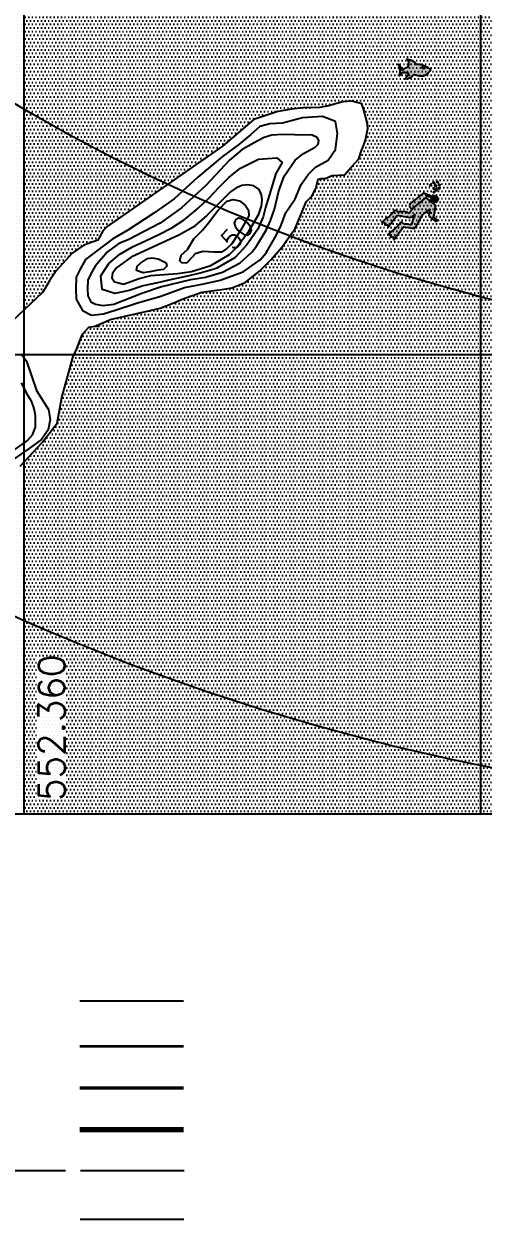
# Model space of a CAD drawing. Header units: millimetres. Extents: x 548366 to 1117317, y 7446967 to 14899125.
# Drawn here: x 552360 to 553365, y 7449523 to 7452139 of the extents above; entities that cross this region are included whole.
import ezdxf
from ezdxf.enums import TextEntityAlignment as Align

# ---------------------------------------------------------------- set-up
doc = ezdxf.new("R2010")
doc.units = ezdxf.units.MM
doc.header["$MEASUREMENT"] = 0
for name, pattern in [('ACAD_ISO11W100', [33, 12, -3, 12, -3, 0, -3]), ('LIMITE_1', [12.5, 10, -0.75, 1, -0.75]), ('LIMITE_2', [14.25, 10, -0.75, 1, -0.75, 1, -0.75]), ('LIMITE_3', [16, 10, -0.75, 1, -0.75, 1, -0.75, 1, -0.75])]:
    doc.linetypes.add(name, pattern=pattern)
for name, color, linetype in [('AID5_25K', 2, 'Continuous'), ('CARIMBO', 7, 'Continuous'), ('CURVA_INTERMEDIÁRIA', 32, 'Continuous'), ('CURVA_MESTRA', 36, 'Continuous'), ('ELETRO_PROP', 230, 'Continuous'), ('ESPORTES', 7, 'Continuous'), ('HACHURA_OCEANO', 131, 'Continuous'), ('MALHA_TM', 8, 'Continuous'), ('OCEANO', 5, 'Continuous'), ('RADIAIS', 222, 'Continuous'), ('TXT_COORD_MALHA', 7, 'Continuous'), ('TXT_CURVA_MESTRA', 7, 'Continuous')]:
    doc.layers.add(name, color=color, linetype=linetype)
doc.styles.add('ROMANS', font='romans.shx')
doc.styles.add('TXT_MALHA_10K', font='romans.shx', dxfattribs={"height": 23})
doc.linetypes.add('CERCA', pattern='A,10,-0.25,["x",Standard,S=2,R=0,X=-0.6,Y=-0.675],-0.4', length=10.65)
doc.linetypes.add('CERCA_V', pattern='A,10,-0.6,["o",Standard,S=2,R=0,X=-0.6,Y=-0.675],-0.75', length=11.35)
pattern_1 = [(0, (0, 0), (3.96875, 7.9375), [0, -7.9375])]
pattern_2 = [(0, (0, 0), (1.5875, 3.175), [0, -3.175])]

msp = doc.modelspace()

# ---------------------------------------------------------------- hatches: boundary and pattern name
at = {"layer": 'ESPORTES', "linetype": 'ACAD_ISO11W100', "ltscale": 2.5}
h = msp.add_hatch(color=256, dxfattribs=at)
h.paths.add_polyline_path([(553246.1, 7452041.9), (553244.1, 7452043.4), (553242.2, 7452044.6), (553240.5, 7452045.7), (553239, 7452046.5), (553237.6, 7452047.2), (553236.3, 7452047.8), (553235.1, 7452048.3), (553234, 7452048.7), (553233, 7452049.1), (553232, 7452049.4), (553231, 7452049.6), (553230, 7452049.8), (553229.1, 7452050), (553228.1, 7452050.1), (553227, 7452050.2), (553226, 7452050.3), (553224.9, 7452050.3), (553223.8, 7452050.3), (553222.7, 7452050.3), (553221.6, 7452050.3), (553220.5, 7452050.3), (553219.5, 7452050.3), (553217.9, 7452052.2), (553215.7, 7452054.4), (553213.2, 7452056.5), (553209.4, 7452058.5), (553206.2, 7452059.9), (553203.1, 7452061), (553199.2, 7452061.9), (553200.1, 7452060.5), (553201.2, 7452058.5), (553202.5, 7452055.6), (553202.7, 7452054.5), (553202.8, 7452052.9), (553202.9, 7452049.6), (553202.4, 7452047.2), (553201.6, 7452044.9), (553199, 7452043.7), (553196.9, 7452042.6), (553195.3, 7452041.8), (553193.9, 7452041), (553192.6, 7452040.2), (553191.2, 7452039.3), (553189.5, 7452038.2), (553187.5, 7452036.7), (553187.2, 7452037.7), (553187, 7452038.6), (553186.8, 7452039.5), (553186.6, 7452040.2), (553186.3, 7452040.9), (553186.1, 7452041.6), (553185.9, 7452042.1), (553185.7, 7452042.7), (553185.5, 7452043.2), (553185.3, 7452043.6), (553185.1, 7452044.1), (553184.9, 7452044.5), (553184.7, 7452044.8), (553184.6, 7452045.2), (553184.4, 7452045.5), (553184.2, 7452045.8), (553184, 7452046.1), (553183.8, 7452046.4), (553183.6, 7452046.7), (553183.3, 7452047), (553183.1, 7452047.3), (553182.8, 7452047.6), (553182.5, 7452047.9), (553182.1, 7452048.3), (553181.7, 7452048.7), (553181.3, 7452049), (553180.9, 7452049.4), (553180.5, 7452049.7), (553180.1, 7452050), (553179.8, 7452050.2), (553179.5, 7452050.3), (553179.4, 7452050.3), (553179.3, 7452050.2), (553179.4, 7452049.9), (553179.5, 7452049.6), (553179.7, 7452049.2), (553179.9, 7452048.7), (553180.1, 7452048.2), (553180.4, 7452047.7), (553180.6, 7452047.2), (553180.9, 7452046.7), (553181.1, 7452046.2), (553181.2, 7452045.8), (553181.4, 7452045.3), (553181.5, 7452044.9), (553181.7, 7452044.5), (553181.8, 7452044), (553181.9, 7452043.6), (553182, 7452043.1), (553182.1, 7452042.7), (553182.2, 7452042.2), (553182.3, 7452041.7), (553182.4, 7452041.2), (553182.5, 7452040.7), (553182.6, 7452040.2), (553182.6, 7452039.7), (553182.7, 7452039.2), (553182.7, 7452038.8), (553182.8, 7452038.3), (553182.8, 7452037.7), (553182.8, 7452037.2), (553182.9, 7452036.7), (553182.9, 7452036.1), (553182.9, 7452035.5), (553182.9, 7452034.9), (553182.9, 7452034.2), (553182.9, 7452033.6), (553182.8, 7452032.9), (553182.8, 7452032.3), (553182.8, 7452031.6), (553182.7, 7452031), (553182.7, 7452030.5), (553182.6, 7452030), (553182.6, 7452029.5), (553182.5, 7452029.1), (553182.4, 7452028.7), (553182.3, 7452028.4), (553182.2, 7452028), (553182.1, 7452027.7), (553182, 7452027.4), (553181.8, 7452027.1), (553181.7, 7452026.8), (553181.5, 7452026.6), (553181.4, 7452026.3), (553181.3, 7452026.1), (553181.3, 7452025.9), (553181.3, 7452025.8), (553181.4, 7452025.7), (553181.6, 7452025.7), (553181.8, 7452025.8), (553182.1, 7452025.8), (553182.4, 7452026), (553182.8, 7452026.1), (553183.2, 7452026.3), (553183.5, 7452026.5), (553183.9, 7452026.7), (553184.2, 7452026.9), (553184.5, 7452027.2), (553184.7, 7452027.4), (553184.9, 7452027.7), (553185.1, 7452028), (553185.3, 7452028.3), (553185.5, 7452028.7), (553185.7, 7452029), (553185.9, 7452029.4), (553186.1, 7452029.8), (553186.3, 7452030.3), (553186.5, 7452030.7), (553186.7, 7452031.1), (553186.9, 7452031.5), (553187.1, 7452031.9), (553187.3, 7452032.2), (553201.6, 7452032.2), (553201.2, 7452028.4), (553199.2, 7452024.5), (553197.4, 7452022.1), (553194, 7452018.5), (553200.8, 7452019.5), (553204.3, 7452020.4), (553207.1, 7452021.4), (553209.3, 7452023.5), (553211.5, 7452026.5), (553212.5, 7452027.3), (553213.7, 7452027.9), (553215.4, 7452027.7), (553217, 7452027.4), (553218.5, 7452027.1), (553219.9, 7452026.7), (553221.3, 7452026.4), (553222.6, 7452026), (553223.8, 7452025.7), (553225.1, 7452025.4), (553226.3, 7452025.2), (553227.5, 7452025), (553228.7, 7452024.9), (553229.9, 7452024.9), (553231.1, 7452024.9), (553232.2, 7452025), (553233.3, 7452025.1), (553234.4, 7452025.3), (553235.4, 7452025.5), (553236.4, 7452025.8), (553237.4, 7452026.1), (553238.3, 7452026.5), (553239.2, 7452026.9), (553240.1, 7452027.4), (553241, 7452027.9), (553241.9, 7452028.5), (553242.8, 7452029.1), (553243.7, 7452029.9), (553244.6, 7452030.7), (553245.7, 7452031.7), (553246.8, 7452032.9), (553248, 7452034.3), (553249.4, 7452036), (553251, 7452038), (553248.4, 7452040.1)])
h.paths.add_polyline_path([(553231.6, 7452043.2, -1), (553237.8, 7452043.2, -1)], flags=16)
at = {"layer": 'ESPORTES'}
h = msp.add_hatch(color=7, dxfattribs=at)
h.paths.add_polyline_path([(553251.9, 7451785.6, 1), (553248.9, 7451785.6, 1)])
h.paths.add_polyline_path([(553258.5, 7451791.1, 1), (553255.5, 7451791.1, 1)])
h.paths.add_polyline_path([(553267.1, 7451792.8, 1), (553264.1, 7451792.8, 1)])
h.paths.add_polyline_path([(553271.2, 7451786, 1), (553268.3, 7451786, 1)])
h.paths.add_polyline_path([(553270.5, 7451778.8, 1), (553267.6, 7451778.8, 1)])
h.paths.add_polyline_path([(553264.9, 7451774.6, 1), (553261.9, 7451774.6, 1)])
h.paths.add_polyline_path([(553259.5, 7451778.2, 1), (553256.5, 7451778.2, 1)])
h.paths.add_polyline_path([(553262.8, 7451784.9, 1), (553259.8, 7451784.9, 1)])
h.paths.add_polyline_path([(553259.3, 7451770.4, 1), (553256.3, 7451770.4, 1)])
h.paths.add_polyline_path([(553266.7, 7451755.2, 1), (553251.9, 7451755.2, 1)])
h.paths.add_polyline_path([(553240, 7451757.9), (553243.8, 7451762.3), (553251.1, 7451759.6), (553252.8, 7451758.8, -0.107564), (553254.9, 7451761.2), (553246.4, 7451764.7), (553236.2, 7451768.2), (553234.7, 7451768.5), (553204.8, 7451743.8, 0.741294), (553212.5, 7451735.4)])
h.paths.add_polyline_path([(553216.3, 7451721.3), (553211.5, 7451709.5), (553209.6, 7451702.8), (553208.9, 7451699), (553202.4, 7451700.6), (553199, 7451701.3), (553194.6, 7451701.4), (553191.5, 7451700.9), (553188, 7451703.7), (553185.3, 7451703.8), (553180.5, 7451698.5), (553173.6, 7451691.4), (553166.3, 7451686.1), (553157, 7451678.1), (553163.3, 7451676.6), (553162.9, 7451671.7), (553168.9, 7451672.3), (553170.2, 7451666.3), (553190.6, 7451693.6), (553192.2, 7451693.5), (553205.6, 7451691.4), (553214.7, 7451690), (553217.5, 7451693.5), (553231, 7451719.2), (553248.7, 7451733.2), (553247.3, 7451724.3), (553246.8, 7451718.7), (553248.5, 7451716.4), (553254.6, 7451711.6), (553263, 7451705.6), (553263.9, 7451709.8), (553256.3, 7451715.7), (553257.2, 7451719.9), (553258, 7451724.2), (553260.6, 7451736.8), (553261.5, 7451741.1), (553240, 7451757.9), (553212.5, 7451735.4), (553206.2, 7451728.3), (553202.7, 7451724.5), (553199.9, 7451725.7), (553194.9, 7451727.3), (553192.2, 7451728), (553191.6, 7451728), (553188, 7451727.4), (553179.4, 7451727.1), (553175.1, 7451730.5), (553172.3, 7451730.6), (553167.6, 7451725.4), (553160.7, 7451718.2), (553153.4, 7451712.9), (553144, 7451705), (553150.4, 7451703.4), (553150, 7451698.6), (553156, 7451699.1), (553157.2, 7451693.1), (553177.6, 7451720.4), (553200.9, 7451715.8), (553204.9, 7451715.3), (553210.1, 7451716.4)])
at = {"layer": 'ESPORTES', "ltscale": 2.5}
for points in [[(553248.9, 7451785.6, 1), (553251.9, 7451785.6, 1)], [(553258.5, 7451791.1, 1), (553255.5, 7451791.1, 1)], [(553256.5, 7451778.2, 1), (553259.5, 7451778.2, 1)], [(553259.8, 7451784.9, 1), (553262.8, 7451784.9, 1)], [(553267.1, 7451792.8, 1), (553264.1, 7451792.8, 1)], [(553267.6, 7451778.8, 1), (553270.5, 7451778.8, 1)], [(553271.2, 7451786, 1), (553268.3, 7451786, 1)], [(553212.5, 7451735.4), (553206.2, 7451728.3), (553202.7, 7451724.5), (553199.9, 7451725.7), (553194.9, 7451727.3), (553192.2, 7451728), (553191.6, 7451728), (553188, 7451727.4), (553179.4, 7451727.1), (553175.1, 7451730.5), (553172.3, 7451730.6), (553167.6, 7451725.4), (553160.7, 7451718.2), (553153.4, 7451712.9), (553144, 7451705), (553150.4, 7451703.4), (553150, 7451698.6), (553156, 7451699.1), (553157.2, 7451693.1), (553177.6, 7451720.4), (553200.9, 7451715.8), (553204.9, 7451715.3), (553210.1, 7451716.4), (553216.3, 7451721.3), (553211.5, 7451709.5), (553209.6, 7451702.8), (553208.9, 7451699), (553202.4, 7451700.6), (553199, 7451701.3), (553194.6, 7451701.4), (553191.5, 7451700.9), (553188, 7451703.7), (553185.3, 7451703.8), (553180.5, 7451698.5), (553173.6, 7451691.4), (553166.3, 7451686.1), (553157, 7451678.1), (553163.3, 7451676.6), (553162.9, 7451671.7), (553168.9, 7451672.3), (553170.2, 7451666.3), (553190.6, 7451693.6), (553192.2, 7451693.5), (553205.6, 7451691.4), (553214.7, 7451690), (553217.5, 7451693.5), (553231, 7451719.2), (553248.7, 7451733.2), (553247.3, 7451724.3), (553246.8, 7451718.7), (553248.5, 7451716.4), (553254.6, 7451711.6), (553263, 7451705.6), (553263.9, 7451709.8), (553256.3, 7451715.7), (553257.2, 7451719.9), (553258, 7451724.2), (553260.6, 7451736.8), (553261.5, 7451741.1), (553240, 7451757.9)], [(553240, 7451757.9), (553243.8, 7451762.3), (553251.1, 7451759.6), (553252.8, 7451758.8, -0.107564), (553254.9, 7451761.2), (553246.4, 7451764.7), (553236.2, 7451768.2), (553234.7, 7451768.5), (553204.8, 7451743.8, 0.741294), (553212.5, 7451735.4)], [(553266.7, 7451755.2, 1), (553251.9, 7451755.2, 1)], [(553256.3, 7451770.4, 1), (553259.3, 7451770.4, 1)], [(553261.9, 7451774.6, 1), (553264.9, 7451774.6, 1)]]:
    msp.add_hatch(color=7, dxfattribs=at).paths.add_polyline_path(points)
at = {"layer": 'HACHURA_OCEANO'}
h = msp.add_hatch(dxfattribs=at)
h.set_pattern_fill('DOTS', color=256, scale=5, style=0)
h.set_pattern_definition(pattern_1)
h.paths.add_polyline_path([(552360, 7452410), (551860, 7452410), (551860, 7451910), (552360, 7451910)])
h = msp.add_hatch(dxfattribs=at)
h.set_pattern_fill('DOTS,_I', color=256, scale=5, style=2)
h.set_pattern_definition(pattern_1)
h.paths.add_polyline_path([(552860, 7452410), (552360, 7452410), (552360, 7451910), (552840.5, 7451910), (552860, 7451926.6)])
h = msp.add_hatch(dxfattribs=at)
h.set_pattern_fill('DOTS', color=256, scale=5, style=0)
h.set_pattern_definition(pattern_1)
h.paths.add_polyline_path([(553360, 7452410), (552860, 7452410), (552860, 7451926.6), (552863.2, 7451929.3), (552915.9, 7451947.2), (552946.1, 7451951.9), (552971.5, 7451954.7), (553008.2, 7451955.7), (553027, 7451959.4), (553058.1, 7451967.9), (553077.8, 7451969.8), (553088.2, 7451966.9), (553099.5, 7451964.1), (553103.3, 7451952.8), (553111.7, 7451922.7), (553113.3, 7451910), (553360, 7451910)])
h = msp.add_hatch(dxfattribs=at)
h.set_pattern_fill('DOTS,_O', color=256, scale=5)
h.set_pattern_definition(pattern_1)
h.paths.add_polyline_path([(553860, 7452410), (553360, 7452410), (553360, 7451910), (553860, 7451910)])
h = msp.add_hatch(dxfattribs=at)
h.set_pattern_fill('DOTS,_I', color=256, scale=5, style=2)
h.set_pattern_definition(pattern_1)
h.paths.add_polyline_path([(552360, 7451910), (552049.6, 7451910), (552093.9, 7451410), (552248.5, 7451410), (552254.7, 7451413.7), (552360, 7451512.7)])
h = msp.add_hatch(dxfattribs=at)
h.set_pattern_fill('DOTS,_I', color=256, scale=5, style=2)
h.set_pattern_definition(pattern_1)
h.paths.add_polyline_path([(552794.5, 7451871), (552840.5, 7451910), (552360, 7451910), (552360, 7451512.7), (552400.7, 7451550.9), (552405.7, 7451558.6), (552415.8, 7451576.5), (552431, 7451598.1), (552465.7, 7451637.2), (552491.1, 7451654.2), (552522, 7451665), (552533.3, 7451686.7), (552542.2, 7451695.6)])
h = msp.add_hatch(dxfattribs=at)
h.set_pattern_fill('DOTS', color=256, scale=5, style=0)
h.set_pattern_definition(pattern_1)
h.paths.add_polyline_path([(553360, 7451910), (553113.3, 7451910), (553108.2, 7451885.1), (553104.5, 7451873.7), (553098.2, 7451859.7), (553093.2, 7451843.1), (553078, 7451826.5), (553061.6, 7451808.6), (553035, 7451807.1), (553019.8, 7451800.6), (553010.9, 7451800.5), (553004.6, 7451799.2), (552999.1, 7451778.3), (552990.8, 7451761.8), (552978, 7451748.9), (552969.7, 7451729.6), (552954.1, 7451691.1), (552925.6, 7451650.7), (552900.8, 7451622.2), (552876, 7451597.5), (552860, 7451584.7), (552860, 7451410), (553360, 7451410)])
h = msp.add_hatch(dxfattribs=at)
h.set_pattern_fill('DOTS,_O', color=256, scale=5)
h.set_pattern_definition(pattern_1)
h.paths.add_polyline_path([(553860, 7451910), (553360, 7451910), (553360, 7451410), (553860, 7451410)])
h = msp.add_hatch(dxfattribs=at)
h.set_pattern_fill('DOTS', color=256, scale=5, style=0)
h.set_pattern_definition(pattern_1)
h.paths.add_polyline_path([(552860, 7451584.7), (552844.8, 7451572.7), (552815.4, 7451560.7), (552793.4, 7451557.1), (552749.3, 7451551.9), (552706.2, 7451536.3), (552688.5, 7451528.5), (552658.1, 7451516.8), (552636.6, 7451511.5), (552549.2, 7451491.6), (552537.8, 7451486.4), (552515, 7451477.3), (552502.3, 7451474.6), (552488.4, 7451459.3), (552480.9, 7451441.4), (552475.8, 7451427.5), (552467.8, 7451410), (552860, 7451410)])
h = msp.add_hatch(dxfattribs=at)
h.set_pattern_fill('DOTS', color=256, scale=2, style=0)
h.set_pattern_definition(pattern_2)
h.paths.add_polyline_path([(552524.1, 7451481.3), (552523.3, 7451480.9), (552520, 7451479.6), (552516.8, 7451478.3), (552513.6, 7451476.8), (552513.4, 7451476.6), (552523.3, 7451476)])
h = msp.add_hatch(dxfattribs=at)
h.set_pattern_fill('DOTS', color=256, scale=2, style=0)
h.set_pattern_definition(pattern_2)
h.paths.add_polyline_path([(552524.1, 7451481.3), (552523.3, 7451480.9), (552520, 7451479.6), (552516.8, 7451478.3), (552513.6, 7451476.8), (552513.4, 7451476.6), (552523.3, 7451476)])
h = msp.add_hatch(dxfattribs=at)
h.set_pattern_fill('DOTS', color=256, scale=5, style=0)
h.set_pattern_definition(pattern_1)
h.paths.add_polyline_path([(552860, 7451410), (552467.8, 7451410), (552467, 7451408.3), (552460.8, 7451384.2), (552443.4, 7451321.2), (552433.2, 7451264.7), (552399.8, 7451222.6), (552360, 7451179.2), (552360, 7450910), (552860, 7450910)])
h = msp.add_hatch(dxfattribs=at)
h.set_pattern_fill('DOTS,_O', color=256, scale=5)
h.set_pattern_definition(pattern_1)
h.paths.add_polyline_path([(553360, 7451410), (552860, 7451410), (552860, 7450910), (553360, 7450910)])
h = msp.add_hatch(dxfattribs=at)
h.set_pattern_fill('DOTS', color=256, scale=5, style=0)
h.set_pattern_definition(pattern_1)
h.paths.add_polyline_path([(553860, 7451410), (553360, 7451410), (553360, 7450910), (553860, 7450910)])
h = msp.add_hatch(dxfattribs=at)
h.set_pattern_fill('DOTS', color=256, scale=5, style=0)
h.set_pattern_definition(pattern_1)
h.paths.add_polyline_path([(552360, 7451179.2), (552352, 7451170.4), (552295.4, 7451103.7), (552200.7, 7451032.9), (552188.1, 7451015.1), (552175.5, 7450987), (552156.6, 7450951.4), (552150.7, 7450910), (552360, 7450910)])
h = msp.add_hatch(dxfattribs=at)
h.set_pattern_fill('DOTS', color=256, scale=5, style=0)
h.set_pattern_definition(pattern_1)
h.paths.add_polyline_path([(552360, 7450910), (552150.7, 7450910), (552150.4, 7450908.2), (552148, 7450865.1), (552148.1, 7450838.4), (552052.2, 7450715.8), (552029.4, 7450696.5), (551860, 7450595.1), (551860, 7450410), (552360, 7450410)])
h = msp.add_hatch(dxfattribs=at)
h.set_pattern_fill('DOTS', color=256, scale=5, style=0)
h.set_pattern_definition(pattern_1)
h.paths.add_polyline_path([(552860, 7450910), (552360, 7450910), (552360, 7450410), (552860, 7450410)])
h = msp.add_hatch(dxfattribs=at)
h.set_pattern_fill('DOTS', color=256, scale=5, style=0)
h.set_pattern_definition(pattern_1)
h.paths.add_polyline_path([(553360, 7450910), (552860, 7450910), (552860, 7450410), (553360, 7450410)])
h = msp.add_hatch(dxfattribs=at)
h.set_pattern_fill('DOTS,_O', color=256, scale=5)
h.set_pattern_definition(pattern_1)
h.paths.add_polyline_path([(553860, 7450910), (553360, 7450910), (553360, 7450410), (553860, 7450410)])

# ---------------------------------------------------------------- linework, layer by layer
at = {"layer": 'AID5_25K'}
msp.add_lwpolyline([(549360, 7450410), (559365, 7450410), (559365, 7460415), (549360, 7460415), (549360, 7450410)], dxfattribs=at)
at = {"layer": 'CARIMBO', "color": 7, "linetype": 'LIMITE_3', "ltscale": 7, "const_width": 4.06}
msp.add_lwpolyline([(552482.1, 7450000.1), (552709.5, 7450000.1)], dxfattribs=at)
at = {"layer": 'CARIMBO', "color": 7, "linetype": 'LIMITE_2', "ltscale": 7, "const_width": 6.08}
msp.add_lwpolyline([(552482.1, 7449901.2), (552709.5, 7449901.2)], dxfattribs=at)
at = {"layer": 'CARIMBO', "color": 7, "linetype": 'LIMITE_1', "ltscale": 7, "const_width": 7.1}
msp.add_lwpolyline([(552482.1, 7449809.8), (552709.5, 7449809.8)], dxfattribs=at)
at = {"layer": 'CARIMBO', "linetype": 'CERCA', "ltscale": 5, "flags": 128}
msp.add_lwpolyline([(552223.6, 7449629.1), (552451, 7449629.1)], dxfattribs=at)
at = {"layer": 'CARIMBO', "color": 3, "linetype": 'CERCA_V', "ltscale": 4, "flags": 128}
msp.add_lwpolyline([(552483.6, 7449629.1), (552711.1, 7449629.1)], dxfattribs=at)
at = {"layer": 'CARIMBO', "color": 181, "linetype": 'Continuous', "ltscale": 5, "flags": 128}
msp.add_lwpolyline([(552483.1, 7449522.9), (552710.5, 7449522.9)], dxfattribs=at)
at = {"layer": 'CURVA_INTERMEDIÁRIA'}
for points, elevation in [([(552998.2, 7451824.9), (553026.4, 7451840.6), (553042, 7451864), (553046.7, 7451898.5), (553042, 7451925.1), (553013.9, 7451936), (552970, 7451932.9), (552926.3, 7451921.7), (552898.6, 7451920.2), (552876.5, 7451913.8), (552857.2, 7451896.9), (552830.6, 7451875), (552794.6, 7451848.4), (552740.7, 7451802.9), (552689.3, 7451756), (552644.7, 7451724.5), (552587.9, 7451687.2), (552555, 7451668.4), (552525.2, 7451646.5), (552494.8, 7451623.1), (552484.1, 7451603.4), (552474.6, 7451584.4), (552473.4, 7451557.8), (552474.8, 7451536.1), (552488.1, 7451511.5), (552508, 7451501.4), (552534.6, 7451504), (552559.7, 7451511.8), (552606.6, 7451527.5), (552659.9, 7451543.1), (552711.6, 7451561.9), (552753.9, 7451569.8), (552789.9, 7451577.6), (552840, 7451596.4), (552877.5, 7451622), (552890.2, 7451637.9), (552912.7, 7451675.3), (552923.5, 7451698.4), (552933.4, 7451725.8), (552954.3, 7451756), (552966.9, 7451787.3), (552982.5, 7451809.3)], 10), ([(552972.3, 7451855.1), (552997.4, 7451868.9), (553004.3, 7451875.8), (553005.7, 7451883.3), (553002.2, 7451890.1), (552991.5, 7451894.9), (552952.7, 7451895.9), (552926.8, 7451896.3), (552902.9, 7451895), (552886, 7451890.1), (552871, 7451882.2), (552837.7, 7451864), (552810.2, 7451840.2), (552758.7, 7451784.7), (552705.3, 7451736.1), (552658, 7451702.7), (552588, 7451666.2), (552567.7, 7451658.2), (552542.8, 7451639.7), (552515.9, 7451608.5), (552506.7, 7451591.7), (552499.8, 7451577.8), (552498.9, 7451558), (552499.8, 7451543.3), (552506.7, 7451530.6), (552516.5, 7451525.6), (552532.6, 7451522.4), (552556.8, 7451525), (552618.3, 7451549.1), (552659, 7451563.5), (552725.5, 7451579.2), (552757.5, 7451584.6), (552794.5, 7451595.4), (552833.4, 7451615.9), (552858.8, 7451639.4), (552869.3, 7451652.5), (552890.2, 7451687.3), (552899.9, 7451708.1), (552908.9, 7451733), (552918.3, 7451773.4), (552930.2, 7451805.5), (552953.7, 7451840.3)], 20), ([(552782.3, 7451603.8), (552776.6, 7451602.2), (552746, 7451593.1), (552714.9, 7451585.5), (552683.6, 7451579), (552652.4, 7451571.9), (552621.1, 7451565.1), (552590.8, 7451555.2), (552559.4, 7451548.9), (552531.1, 7451557.7), (552528.2, 7451587.5), (552545.7, 7451614), (552569.9, 7451634.8), (552597.6, 7451650.5), (552626.6, 7451663.9), (552655.3, 7451678.1), (552683.7, 7451692.7), (552710.7, 7451709.9), (552735.4, 7451730.2), (552741.3, 7451735.6), (552764.6, 7451757.5), (552786.7, 7451780.6), (552809.4, 7451803.2), (552834.4, 7451822.9), (552873.6, 7451842.9), (552914.1, 7451845.4), (552925.5, 7451835.3), (552911.6, 7451811.2), (552897.7, 7451765.6), (552888.8, 7451736.5), (552883.7, 7451716.2), (552872.3, 7451689.6), (552848.3, 7451655.4), (552822.9, 7451627.6)], 30), ([(552874.5, 7451722.4), (552880.3, 7451739.8), (552881.6, 7451753.3), (552880, 7451764.9), (552875.2, 7451776.2), (552863.3, 7451784), (552849.3, 7451786.5), (552837.2, 7451785.3), (552824, 7451779.5), (552812.1, 7451771.2), (552759.7, 7451718.6), (552730.7, 7451693.8), (552700.6, 7451677), (552595.2, 7451628.5), (552563.3, 7451605.6), (552554.3, 7451592.8), (552552.3, 7451582.6), (552558.4, 7451574.4), (552569.9, 7451571), (552577.8, 7451569.4), (552612.3, 7451581.7), (552637.7, 7451588.1), (552696.2, 7451592.1), (552727.1, 7451597.1), (552769.3, 7451609.6), (552810.2, 7451634), (552824.8, 7451648.5), (552852.4, 7451685.3)], 40)]:
    msp.add_lwpolyline(points, close=True, dxfattribs=dict(at, elevation=elevation))
for points, elevation in [([(552354.3, 7451416.7), (552366, 7451400.5), (552387.9, 7451336.3), (552413.8, 7451294.9), (552417.7, 7451272.5), (552412.8, 7451250), (552398.2, 7451229.3), (552371.9, 7451209.1), (552327, 7451178.7)], 10), ([(552332.3, 7451201.4), (552367.9, 7451227), (552378.6, 7451239.4), (552385.2, 7451256.3), (552385.2, 7451280.7), (552383.9, 7451290.4), (552381.2, 7451301.5), (552376.8, 7451313.1), (552369.2, 7451324.6), (552354.5, 7451352.8)], 20)]:
    msp.add_lwpolyline(points, dxfattribs=dict(at, elevation=elevation))
at = {"layer": 'CURVA_MESTRA', "elevation": 50}
for points in [[(552715.2, 7451614.7), (552705.5, 7451616), (552701.1, 7451620.4), (552704.2, 7451632.8), (552717.9, 7451644.7), (552732, 7451668.1), (552750.1, 7451686.2), (552761.1, 7451699.9), (552785.4, 7451731.2), (552804, 7451750.6), (552818.1, 7451754.2), (552832.3, 7451751.1), (552844.2, 7451742.2), (552851.7, 7451730.8), (552852.6, 7451718.4), (552834.5, 7451686.2), (552815.5, 7451657.5), (552804, 7451646.9), (552792.5, 7451638.9), (552775.7, 7451639.4), (552764.2, 7451639.8), (552751.9, 7451640.7), (552735.1, 7451635.4), (552720.1, 7451619.5), (552715.2, 7451614.7)], [(552621, 7451593.8), (552606.3, 7451599.2), (552607.8, 7451608.5), (552615.6, 7451614.7), (552630.3, 7451625.5), (552641.1, 7451627), (552654.2, 7451624.7), (552671.2, 7451615.4), (552672.8, 7451608.5), (552665.8, 7451601.5), (552654.2, 7451600), (552635.7, 7451596.1), (552621, 7451593.8)]]:
    msp.add_lwpolyline(points, dxfattribs=at)
at = {"layer": 'ELETRO_PROP', "linetype": 'ACAD_ISO11W100', "lineweight": -3, "ltscale": 6.25, "const_width": 12}
msp.add_lwpolyline([(552482.1, 7449718.8), (552709.5, 7449718.8)], dxfattribs=at)
at = {"layer": 'ESPORTES', "color": 7}
for points in [[(553187.5, 7452036.7), (553187.2, 7452037.7), (553187, 7452038.6), (553186.8, 7452039.5), (553186.6, 7452040.2), (553186.3, 7452040.9), (553186.1, 7452041.6), (553185.9, 7452042.1), (553185.7, 7452042.7), (553185.5, 7452043.2), (553185.3, 7452043.6), (553185.1, 7452044.1), (553184.9, 7452044.5), (553184.7, 7452044.8), (553184.6, 7452045.2), (553184.4, 7452045.5), (553184.2, 7452045.8), (553184, 7452046.1), (553183.8, 7452046.4), (553183.6, 7452046.7), (553183.3, 7452047), (553183.1, 7452047.3), (553182.8, 7452047.6), (553182.5, 7452047.9), (553182.1, 7452048.3), (553181.7, 7452048.7), (553181.3, 7452049), (553180.9, 7452049.4), (553180.5, 7452049.7), (553180.1, 7452050), (553179.8, 7452050.2), (553179.5, 7452050.3), (553179.4, 7452050.3), (553179.3, 7452050.2), (553179.4, 7452049.9), (553179.5, 7452049.6), (553179.7, 7452049.2), (553179.9, 7452048.7), (553180.1, 7452048.2), (553180.4, 7452047.7), (553180.6, 7452047.2), (553180.9, 7452046.7), (553181.1, 7452046.2), (553181.2, 7452045.8), (553181.4, 7452045.3), (553181.5, 7452044.9), (553181.7, 7452044.5), (553181.8, 7452044), (553181.9, 7452043.6), (553182, 7452043.1), (553182.1, 7452042.7), (553182.2, 7452042.2), (553182.3, 7452041.7), (553182.4, 7452041.2), (553182.5, 7452040.7), (553182.6, 7452040.2), (553182.6, 7452039.7), (553182.7, 7452039.2), (553182.7, 7452038.8), (553182.8, 7452038.3), (553182.8, 7452037.7), (553182.8, 7452037.2), (553182.9, 7452036.7), (553182.9, 7452036.1), (553182.9, 7452035.5), (553182.9, 7452034.9), (553182.9, 7452034.2), (553182.9, 7452033.6), (553182.8, 7452032.9), (553182.8, 7452032.3), (553182.8, 7452031.6), (553182.7, 7452031), (553182.7, 7452030.5), (553182.6, 7452030), (553182.6, 7452029.5), (553182.5, 7452029.1), (553182.4, 7452028.7), (553182.3, 7452028.4), (553182.2, 7452028), (553182.1, 7452027.7), (553182, 7452027.4), (553181.8, 7452027.1), (553181.7, 7452026.8), (553181.5, 7452026.6), (553181.4, 7452026.3), (553181.3, 7452026.1), (553181.3, 7452025.9), (553181.3, 7452025.8), (553181.4, 7452025.7), (553181.6, 7452025.7), (553181.8, 7452025.8), (553182.1, 7452025.8), (553182.4, 7452026), (553182.8, 7452026.1), (553183.2, 7452026.3), (553183.5, 7452026.5), (553183.9, 7452026.7), (553184.2, 7452026.9), (553184.5, 7452027.2), (553184.7, 7452027.4), (553184.9, 7452027.7), (553185.1, 7452028), (553185.3, 7452028.3), (553185.5, 7452028.7), (553185.7, 7452029), (553185.9, 7452029.4), (553186.1, 7452029.8), (553186.3, 7452030.3), (553186.5, 7452030.7), (553186.7, 7452031.1), (553186.9, 7452031.5), (553187.1, 7452031.9), (553187.3, 7452032.2)], [(553201.6, 7452044.9), (553199, 7452043.7), (553196.9, 7452042.6), (553195.3, 7452041.8), (553193.9, 7452041), (553192.6, 7452040.2), (553191.2, 7452039.3), (553189.5, 7452038.2), (553187.5, 7452036.7)], [(553201.6, 7452044.9), (553202.4, 7452047.2), (553202.9, 7452049.6), (553202.8, 7452052.9), (553202.7, 7452054.5), (553202.5, 7452055.6), (553201.2, 7452058.5), (553200.1, 7452060.5), (553199.2, 7452061.9), (553203.1, 7452061), (553206.2, 7452059.9), (553209.4, 7452058.5), (553213.2, 7452056.5), (553215.7, 7452054.4), (553217.9, 7452052.2), (553217.9, 7452052.2), (553219.5, 7452050.3)], [(553213.7, 7452027.9), (553215.4, 7452027.7), (553217, 7452027.4), (553218.5, 7452027.1), (553219.9, 7452026.7), (553221.3, 7452026.4), (553222.6, 7452026), (553223.8, 7452025.7), (553225.1, 7452025.4), (553226.3, 7452025.2), (553227.5, 7452025), (553228.7, 7452024.9), (553229.9, 7452024.9), (553231.1, 7452024.9), (553232.2, 7452025), (553233.3, 7452025.1), (553234.4, 7452025.3), (553235.4, 7452025.5), (553236.4, 7452025.8), (553237.4, 7452026.1), (553238.3, 7452026.5), (553239.2, 7452026.9), (553240.1, 7452027.4), (553241, 7452027.9), (553241.9, 7452028.5), (553242.8, 7452029.1), (553243.7, 7452029.9), (553244.6, 7452030.7), (553245.7, 7452031.7), (553246.8, 7452032.9), (553248, 7452034.3), (553249.4, 7452036), (553251, 7452038)], [(553219.5, 7452050.3), (553220.5, 7452050.3), (553221.6, 7452050.3), (553222.7, 7452050.3), (553223.8, 7452050.3), (553224.9, 7452050.3), (553226, 7452050.3), (553227, 7452050.2), (553228.1, 7452050.1), (553229.1, 7452050), (553230, 7452049.8), (553231, 7452049.6), (553232, 7452049.4), (553233, 7452049.1), (553234, 7452048.7), (553235.1, 7452048.3), (553236.3, 7452047.8), (553237.6, 7452047.2), (553239, 7452046.5), (553240.5, 7452045.7), (553242.2, 7452044.6), (553244.1, 7452043.4), (553246.1, 7452041.9), (553248.4, 7452040.1), (553251, 7452038)], [(553187.3, 7452032.2), (553201.6, 7452032.2)], [(553201.6, 7452032.2), (553201.2, 7452028.4), (553199.2, 7452024.5), (553197.4, 7452022.1), (553197.4, 7452022.1), (553194, 7452018.5), (553200.8, 7452019.5), (553204.3, 7452020.4), (553207.1, 7452021.4), (553209.3, 7452023.5), (553211.5, 7452026.5), (553212.5, 7452027.3), (553213.7, 7452027.9)], [(553204.8, 7451743.8), (553204.8, 7451743.8), (553234.7, 7451768.5), (553236.2, 7451768.2), (553236.2, 7451768.2)], [(553212.5, 7451735.4), (553240, 7451757.9)], [(553236.2, 7451768.2), (553246.4, 7451764.7), (553254.9, 7451761.2)], [(553243.8, 7451762.3), (553240, 7451757.9), (553261.5, 7451741.1), (553260.6, 7451736.8), (553260.6, 7451736.8), (553258, 7451724.2), (553257.2, 7451719.9), (553256.3, 7451715.7), (553263.9, 7451709.8), (553263.9, 7451709.8), (553263, 7451705.6)], [(553243.8, 7451762.3), (553251.1, 7451759.6), (553252.8, 7451758.8)], [(553252.8, 7451758.7), (553252.7, 7451758.8)], [(553179.4, 7451727.1), (553175.1, 7451730.5), (553172.3, 7451730.6), (553167.6, 7451725.4), (553160.7, 7451718.2), (553153.4, 7451712.9), (553144, 7451705), (553150.4, 7451703.4), (553150, 7451698.6), (553156, 7451699.1), (553157.2, 7451693.1), (553177.6, 7451720.4)], [(553212.5, 7451735.4), (553206.2, 7451728.3), (553202.7, 7451724.5), (553199.9, 7451725.7), (553194.9, 7451727.3), (553192.2, 7451728), (553191.6, 7451728), (553188, 7451727.4), (553179.4, 7451727.1)], [(553231, 7451719.2), (553248.7, 7451733.2), (553247.3, 7451724.3), (553246.8, 7451718.7), (553248.5, 7451716.4), (553254.6, 7451711.6), (553263, 7451705.6)], [(553191.5, 7451700.9), (553188, 7451703.7), (553185.3, 7451703.8), (553180.5, 7451698.5), (553173.6, 7451691.4), (553166.3, 7451686.1), (553157, 7451678.1), (553163.3, 7451676.6), (553162.9, 7451671.7), (553168.9, 7451672.3), (553170.2, 7451666.3), (553190.6, 7451693.6)], [(553177.6, 7451720.4), (553200.9, 7451715.8), (553204.9, 7451715.3), (553210.1, 7451716.4), (553216.3, 7451721.3), (553211.5, 7451709.5), (553209.6, 7451702.8), (553208.9, 7451699)], [(553180.9, 7451699.3), (553181.3, 7451699.3)], [(553231, 7451719.2), (553217.5, 7451693.5), (553214.7, 7451690), (553205.6, 7451691.4), (553192.2, 7451693.5), (553190.6, 7451693.6)], [(553191.5, 7451700.9), (553194.6, 7451701.4), (553199, 7451701.3), (553202.4, 7451700.6), (553208.9, 7451699)]]:
    msp.add_lwpolyline(points, dxfattribs=at)
for centre, radius in [((553234.7, 7452043.2), 3.1), ((553250.4, 7451785.6), 1.48), ((553257, 7451791.1), 1.48), ((553258, 7451778.2), 1.48), ((553261.3, 7451784.9), 1.48), ((553265.6, 7451792.8), 1.48), ((553269, 7451778.8), 1.48), ((553269.8, 7451786), 1.48), ((553259.3, 7451755.2), 7.39), ((553257.8, 7451770.4), 1.48), ((553263.4, 7451774.6), 1.48)]:
    msp.add_circle(centre, radius, dxfattribs=at)
msp.add_arc((553210, 7451740.8), 5.95, 149.2532, 295.4505, dxfattribs=at)
at = {"layer": 'MALHA_TM'}
for points in [[(552360, 7460415), (552360, 7450410)], [(553360, 7460415), (553360, 7450410)], [(549360, 7451415), (559365, 7451415)]]:
    msp.add_lwpolyline(points, dxfattribs=at)
at = {"layer": 'OCEANO'}
msp.add_lwpolyline([(552352, 7451170.4), (552399.8, 7451222.6), (552433.2, 7451264.7), (552443.4, 7451321.2), (552460.8, 7451384.2), (552467, 7451408.3), (552475.8, 7451427.5), (552480.9, 7451441.4), (552488.4, 7451459.3), (552502.3, 7451474.6), (552515, 7451477.3), (552537.8, 7451486.4), (552549.2, 7451491.6), (552636.6, 7451511.5), (552658.1, 7451516.8), (552688.5, 7451528.5), (552706.2, 7451536.3), (552749.3, 7451551.9), (552793.4, 7451557.1), (552815.4, 7451560.7), (552844.8, 7451572.7), (552876, 7451597.5), (552900.8, 7451622.2), (552925.6, 7451650.7), (552954.1, 7451691.1), (552969.7, 7451729.6), (552978, 7451748.9), (552990.8, 7451761.8), (552999.1, 7451778.3), (553004.6, 7451799.2), (553010.9, 7451800.5), (553019.8, 7451800.6), (553035, 7451807.1), (553061.6, 7451808.6), (553078, 7451826.5), (553093.2, 7451843.1), (553098.2, 7451859.7), (553104.5, 7451873.7), (553108.2, 7451885.1), (553113.3, 7451910), (553111.7, 7451922.7), (553111.7, 7451922.7), (553103.3, 7451952.8), (553103.3, 7451952.8), (553103.3, 7451952.8), (553103.3, 7451952.8), (553103.3, 7451952.8), (553103.3, 7451952.8), (553103.3, 7451952.8), (553103.3, 7451952.8), (553103.3, 7451952.8), (553103.3, 7451952.8), (553103.3, 7451952.8), (553103.3, 7451952.8), (553103.3, 7451952.8), (553099.5, 7451964.1), (553088.2, 7451966.9), (553077.8, 7451969.8), (553058.1, 7451967.9), (553027, 7451959.4), (553008.2, 7451955.7), (552971.5, 7451954.7), (552946.1, 7451951.9), (552915.9, 7451947.2), (552863.2, 7451929.3), (552794.5, 7451871), (552542.2, 7451695.6), (552533.3, 7451686.7), (552522, 7451665), (552491.1, 7451654.2), (552465.7, 7451637.2), (552431, 7451598.1), (552415.8, 7451576.5), (552405.7, 7451558.6), (552400.7, 7451550.9), (552254.7, 7451413.7)], dxfattribs=at)
at = {"layer": 'RADIAIS', "linetype": 'Continuous', "ltscale": 2.5}
for radius in [4998.2, 3998.6]:
    msp.add_circle((554363.7, 7455412.7), radius, dxfattribs=at)

# ---------------------------------------------------------------- texts
at = {"layer": 'TXT_COORD_MALHA', "style": 'TXT_MALHA_10K'}
msp.add_text('552.360', height=57.5, rotation=90, dxfattribs=at).set_placement((552449.3, 7450438.1))
at = {"layer": 'TXT_CURVA_MESTRA', "style": 'ROMANS'}
msp.add_text('50', height=42.5, rotation=47.8422, dxfattribs=at).set_placement((552827.1, 7451681.4, 70), align=Align.MIDDLE)

doc.saveas('drawing.dxf')
